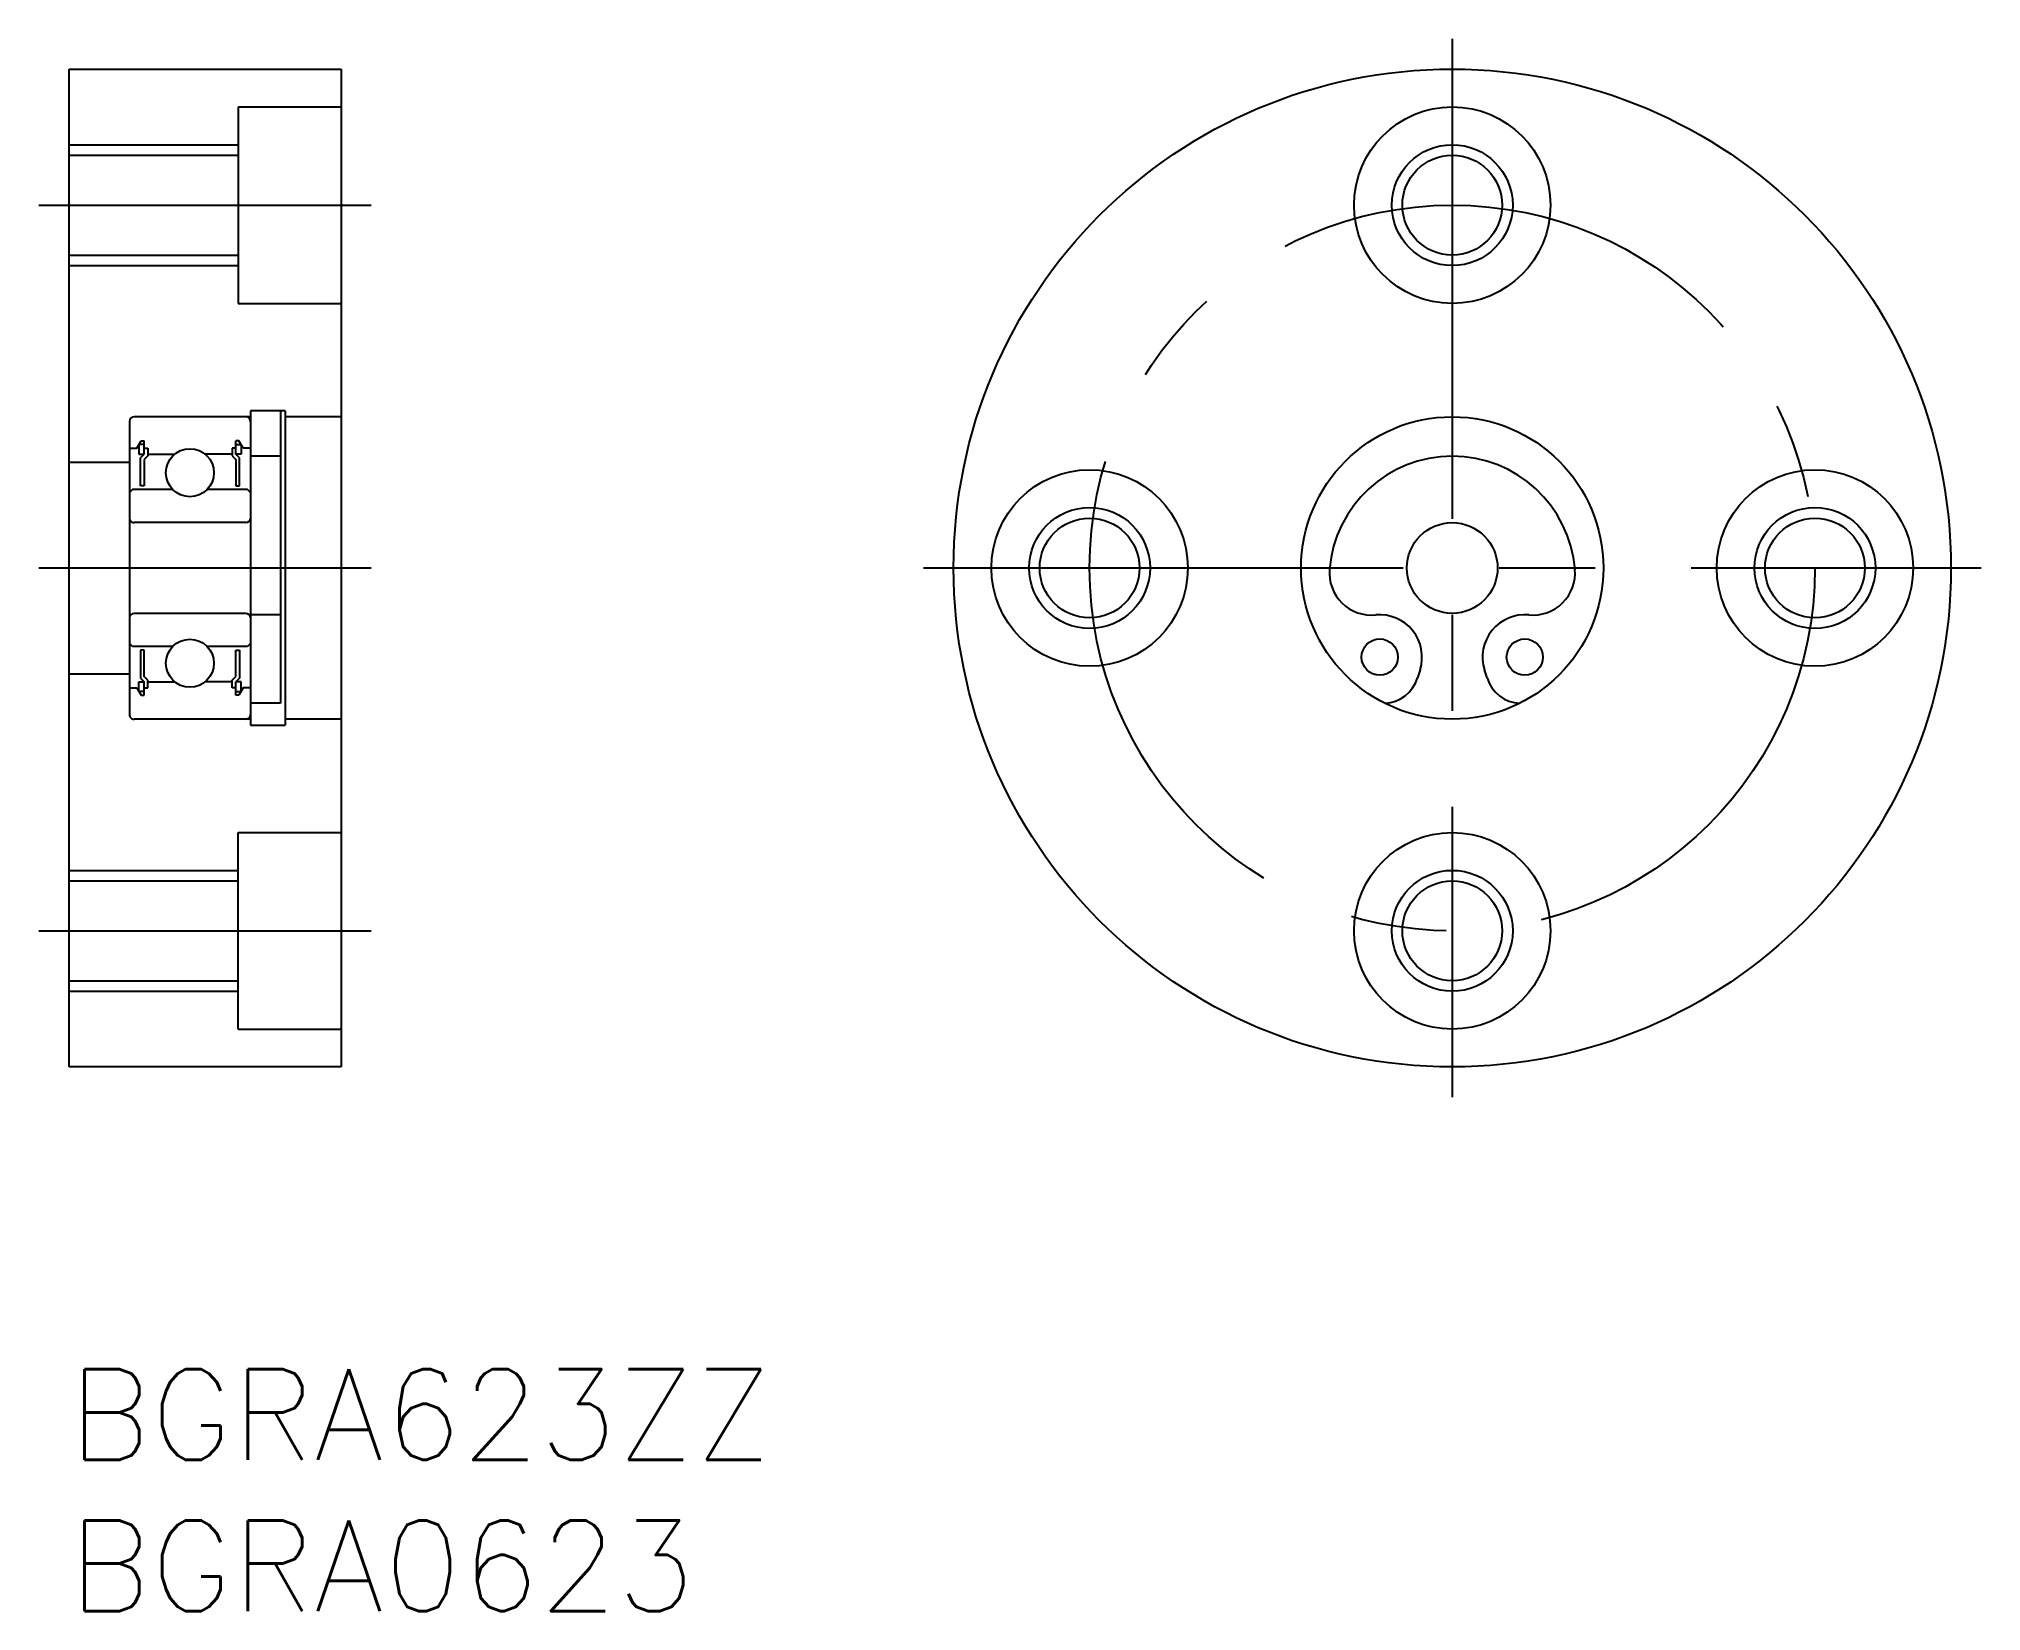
# Model space of a CAD drawing. Extents: x -1 to 63.3, y -8 to 44.
import ezdxf

# ---------------------------------------------------------------- set-up
doc = ezdxf.new("R2010")
doc.units = 0
doc.header["$LTSCALE"] = 0.5
doc.linetypes.add('CENTER', pattern=[50.8, 31.75, -6.35, 6.35, -6.35])
for name, color, linetype in [('MSM_CENTER', 1, 'CENTER'), ('MSM_CONTINUOUS', 7, 'CONTINUOUS'), ('MSM_NARROW', 5, 'CONTINUOUS'), ('MSM_PART_NUMBER', 7, 'CONTINUOUS')]:
    doc.layers.add(name, color=color, linetype=linetype)
doc.styles.get("Standard").update_dxf_attribs({"font": 'txt.shx', "height": 3, "bigfont": 'bigfont.shx'})

# ---------------------------------------------------------------- blocks, each defined once
blk = doc.blocks.new('*U4')
at = {"layer": 'MSM_PART_NUMBER'}
blk.add_text('BGRA623ZZ', height=3, dxfattribs=at).set_placement((0, -3))
blk = doc.blocks.new('*U5')
at = {"layer": 'MSM_PART_NUMBER'}
blk.add_text('BGRA0623', height=3, dxfattribs=at).set_placement((0, -8))

msp = doc.modelspace()

# ---------------------------------------------------------------- linework, layer by layer
at = {"layer": 'MSM_CENTER'}
for p, q in [((45.766, 44), (45.766, 9)), ((-1, 38.5), (10, 38.5)), ((-1, 26.5), (10, 26.5)), ((28.266, 26.5), (63.266, 26.5)), ((-1, 14.5), (10, 14.5))]:
    msp.add_line(p, q, dxfattribs=at)
msp.add_circle((45.766, 26.5), 12, dxfattribs=at)
at = {"layer": 'MSM_CONTINUOUS'}
for p, q in [((0, 10), (0, 43)), ((0, 43), (9, 43)), ((9, 43), (9, 10)), ((5.6, 41.75), (5.6, 35.25)), ((5.6, 41.75), (9, 41.75)), ((0, 40.15), (5.6, 40.15)), ((0, 36.85), (5.6, 36.85)), ((5.6, 35.25), (9, 35.25)), ((6, 31.5), (2.15, 31.5)), ((7.15, 31.7, 0.5), (6, 31.7, 0.5)), ((6, 31.7), (6, 21.3)), ((7, 31.7), (7, 22.024)), ((7.15, 31.7), (7.15, 21.3)), ((9, 31.5), (7.15, 31.5)), ((2, 31.35), (2, 21.65)), ((2, 30.49), (2.03, 30.46)), ((2.03, 30.46), (2.241, 30.46)), ((2.241, 30.46), (2.381, 30.701)), ((2.483, 30.581), (2.311, 30.581)), ((2.311, 30.581), (2.311, 30.26)), ((2.311, 30.26), (2.483, 30.26)), ((2.362, 30.139), (2.483, 30.26)), ((2.381, 30.701), (2.483, 30.701)), ((2.483, 30.26), (2.483, 30.701)), ((2.483, 30.46), (2.603, 30.46)), ((2.603, 30.21), (2.483, 30.089)), ((2.603, 30.46), (2.603, 30.21)), ((2.603, 30.29), (2.633, 30.26)), ((2.633, 30.26), (3.492, 30.26)), ((5.367, 30.26), (4.508, 30.26)), ((5.397, 30.29), (5.367, 30.26)), ((5.397, 30.46), (5.397, 30.21)), ((5.518, 30.46), (5.397, 30.46)), ((5.397, 30.21), (5.518, 30.089)), ((5.518, 30.26), (5.518, 30.701)), ((5.619, 30.701), (5.518, 30.701)), ((5.518, 30.581), (5.689, 30.581)), ((5.638, 30.139), (5.518, 30.26)), ((5.689, 30.26), (5.518, 30.26)), ((5.759, 30.46), (5.619, 30.701)), ((5.689, 30.581), (5.689, 30.26)), ((5.97, 30.46), (5.759, 30.46)), ((6, 30.49), (5.97, 30.46)), ((0, 30), (2, 30)), ((2.362, 29.216), (2.362, 30.139)), ((2.483, 30.089), (2.483, 29.216)), ((5.518, 30.089), (5.518, 29.216)), ((5.638, 29.216), (5.638, 30.139)), ((7, 30.2, 0.5), (6, 30.2, 0.5)), ((2.1, 29.1), (2, 29)), ((2, 28.925), (2, 28.925)), ((3.428, 29.1), (2.1, 29.1)), ((2.483, 29.216), (2.362, 29.216)), ((5.9, 29.1), (4.572, 29.1)), ((5.518, 29.216), (5.638, 29.216)), ((6, 29), (5.9, 29.1)), ((5.85, 28), (2.15, 28)), ((2, 26.5), (2, 26.5)), ((5.85, 25), (2.15, 25)), ((7, 24.954, 0.5), (6, 24.954, 0.5)), ((2.1, 23.9), (2, 24)), ((3.428, 23.9), (2.1, 23.9)), ((2.483, 23.784), (2.362, 23.784)), ((2.362, 23.784), (2.362, 22.861)), ((2.483, 22.911), (2.483, 23.784)), ((5.9, 23.9), (4.572, 23.9)), ((5.518, 22.911), (5.518, 23.784)), ((5.518, 23.784), (5.638, 23.784)), ((5.638, 23.784), (5.638, 22.861)), ((6, 24), (5.9, 23.9)), ((0, 23), (2, 23)), ((2, 22.51), (2.03, 22.54)), ((2.03, 22.54), (2.241, 22.54)), ((2.241, 22.54), (2.381, 22.299)), ((2.311, 22.74), (2.483, 22.74)), ((2.311, 22.419), (2.311, 22.74)), ((2.362, 22.861), (2.483, 22.74)), ((2.603, 22.79), (2.483, 22.911)), ((2.483, 22.299), (2.483, 22.74)), ((2.483, 22.54), (2.603, 22.54)), ((2.603, 22.54), (2.603, 22.79)), ((2.603, 22.71), (2.633, 22.74)), ((2.633, 22.74), (3.492, 22.74)), ((5.367, 22.74), (4.508, 22.74)), ((5.397, 22.71), (5.367, 22.74)), ((5.397, 22.79), (5.518, 22.911)), ((5.397, 22.54), (5.397, 22.79)), ((5.518, 22.54), (5.397, 22.54)), ((5.638, 22.861), (5.518, 22.74)), ((5.689, 22.74), (5.518, 22.74)), ((5.518, 22.299), (5.518, 22.74)), ((5.759, 22.54), (5.619, 22.299)), ((5.689, 22.419), (5.689, 22.74)), ((5.97, 22.54), (5.759, 22.54)), ((6, 22.51), (5.97, 22.54)), ((44.701, 23.132), (44.616, 22.862)), ((46.917, 22.862), (46.831, 23.132)), ((2.483, 22.419), (2.311, 22.419)), ((2.381, 22.299), (2.483, 22.299)), ((5.518, 22.419), (5.689, 22.419)), ((5.619, 22.299), (5.518, 22.299)), ((7, 22.024, 0.5), (6, 22.024, 0.5)), ((6, 21.5), (2.15, 21.5)), ((6, 21.3, 0.5), (7.15, 21.3, 0.5)), ((9, 21.5), (7.15, 21.5)), ((5.6, 11.25), (5.6, 17.75)), ((5.6, 17.75), (9, 17.75)), ((0, 16.15), (5.6, 16.15)), ((0, 12.85), (5.6, 12.85)), ((5.6, 11.25), (9, 11.25)), ((9, 10), (0, 10))]:
    msp.add_line(p, q, dxfattribs=at)
for centre, radius in [((45.766, 26.5), 16.5), ((45.766, 38.5), 3.25), ((45.766, 38.5), 1.65), ((45.766, 26.5), 5), ((4, 29.65), 0.794), ((33.766, 26.5), 3.25), ((57.766, 26.5), 3.25), ((33.766, 26.5), 1.65), ((45.766, 26.5), 1.5), ((57.766, 26.5), 1.65), ((4, 23.35), 0.794), ((43.366, 23.554), 0.6), ((48.166, 23.554), 0.6), ((45.766, 14.5), 3.25), ((45.766, 14.5), 1.65)]:
    msp.add_circle(centre, radius, dxfattribs=at)
for centre, radius, start, end in [((2.15, 31.35), 0.15, 90, 179.99998), ((5.85, 31.35), 0.15, 359.99999, 90), ((45.766, 26.125), 4.075, 4.6343, 175.3657), ((2.15, 28.15), 0.15, 179.99998, 270), ((5.85, 28.15), 0.15, 270, 359.99999), ((43.1, 26.341), 1.4, 175.3657, 275.45655), ((48.432, 26.341), 1.4, 264.54345, 4.6343), ((2.15, 24.85), 0.15, 90, 179.99999), ((5.85, 24.85), 0.15, 360, 90), ((43.366, 23.554), 1.4, 342.45156, 95.45655), ((48.166, 23.554), 1.4, 84.54344, 197.54844), ((43.471, 23.224), 1.2, 273.04147, 342.45156), ((48.061, 23.224), 1.2, 197.54844, 266.95853), ((2.15, 21.65), 0.15, 179.99999, 270), ((5.85, 21.65), 0.15, 270, 360)]:
    msp.add_arc(centre, radius, start, end, dxfattribs=at)
at = {"layer": 'MSM_NARROW'}
for p, q in [((0, 40.5), (5.6, 40.5)), ((0, 36.5), (5.6, 36.5)), ((0, 16.5), (5.6, 16.5)), ((0, 12.5), (5.6, 12.5))]:
    msp.add_line(p, q, dxfattribs=at)
for centre in [(45.766, 38.5), (33.766, 26.5), (57.766, 26.5), (45.766, 14.5)]:
    msp.add_circle(centre, 2, dxfattribs=at)

# ---------------------------------------------------------------- block references
at = {"layer": 'MSM_CONTINUOUS'}
for name in ['*U4', '*U5']:
    msp.add_blockref(name, (0, 0), dxfattribs=at)

doc.saveas('drawing.dxf')
